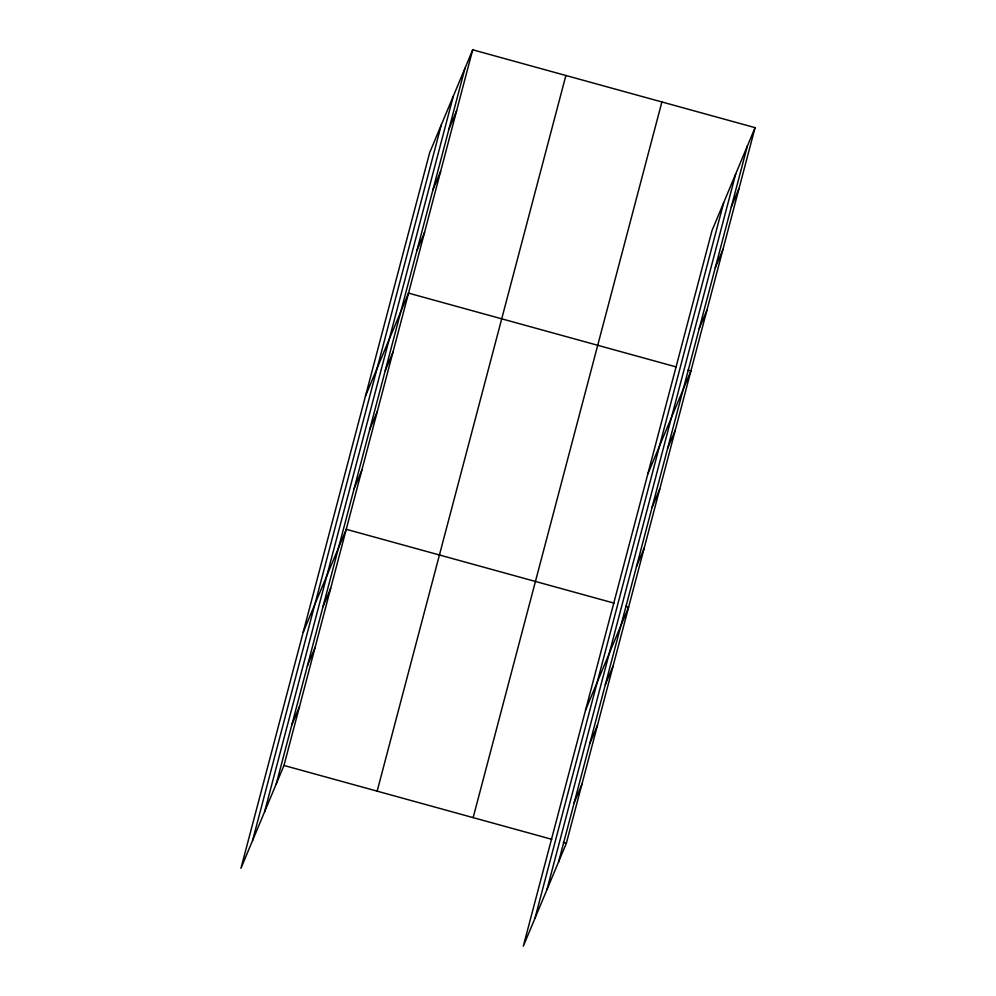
<?xml version="1.0" encoding="UTF-8"?>
<svg xmlns="http://www.w3.org/2000/svg" width="996" height="996" viewBox="0 0 996 996"><rect width="100%" height="100%" fill="white"/><g stroke="black" fill="none" stroke-linecap="round" stroke-linejoin="round"><path stroke-width="1.49" d="M252.586 840.487L441.328 124.824M264.6 811.777L453.329 96.114M276.253 783.914L464.983 68.251M472.702 49.8L429.662 152.687L240.932 868.35L283.972 765.463L472.702 49.8L755.068 127.65L566.338 843.313L523.298 946.2L712.028 230.537L755.068 127.65M377.148 791.16L565.89 75.484M473.15 817.629L661.892 101.953M534.952 918.337L723.681 202.674M546.953 889.627L735.695 173.964M558.619 861.764L747.349 146.101M448.947 129.082L456.666 110.631M432.899 189.912L440.618 171.461M416.863 250.743L424.582 232.292M365.495 396.01L408.534 293.123L676.334 366.964M385.253 370.624L392.972 352.173M369.678 429.662L377.397 411.211M354.103 488.7L361.822 470.249M303.22 632.186L346.259 529.299L614.059 603.128M322.965 606.788L330.684 588.337M307.391 665.838L315.11 647.388M291.828 724.876L299.547 706.425M731.301 206.931L739.02 188.481M715.265 267.762L722.984 249.311M699.217 328.593L706.936 310.142M647.861 473.859L690.9 370.973L687.987 370.163M667.606 448.461L675.325 430.011M652.031 507.512L659.75 489.061M636.469 566.55L644.188 548.099M585.573 710.036L628.613 607.137L625.7 606.34M605.331 684.638L613.038 666.187M589.757 743.676L597.476 725.225M574.182 802.726L581.901 784.275M283.972 765.463L551.772 839.304M563.425 842.504L566.338 843.313"/></g></svg>
